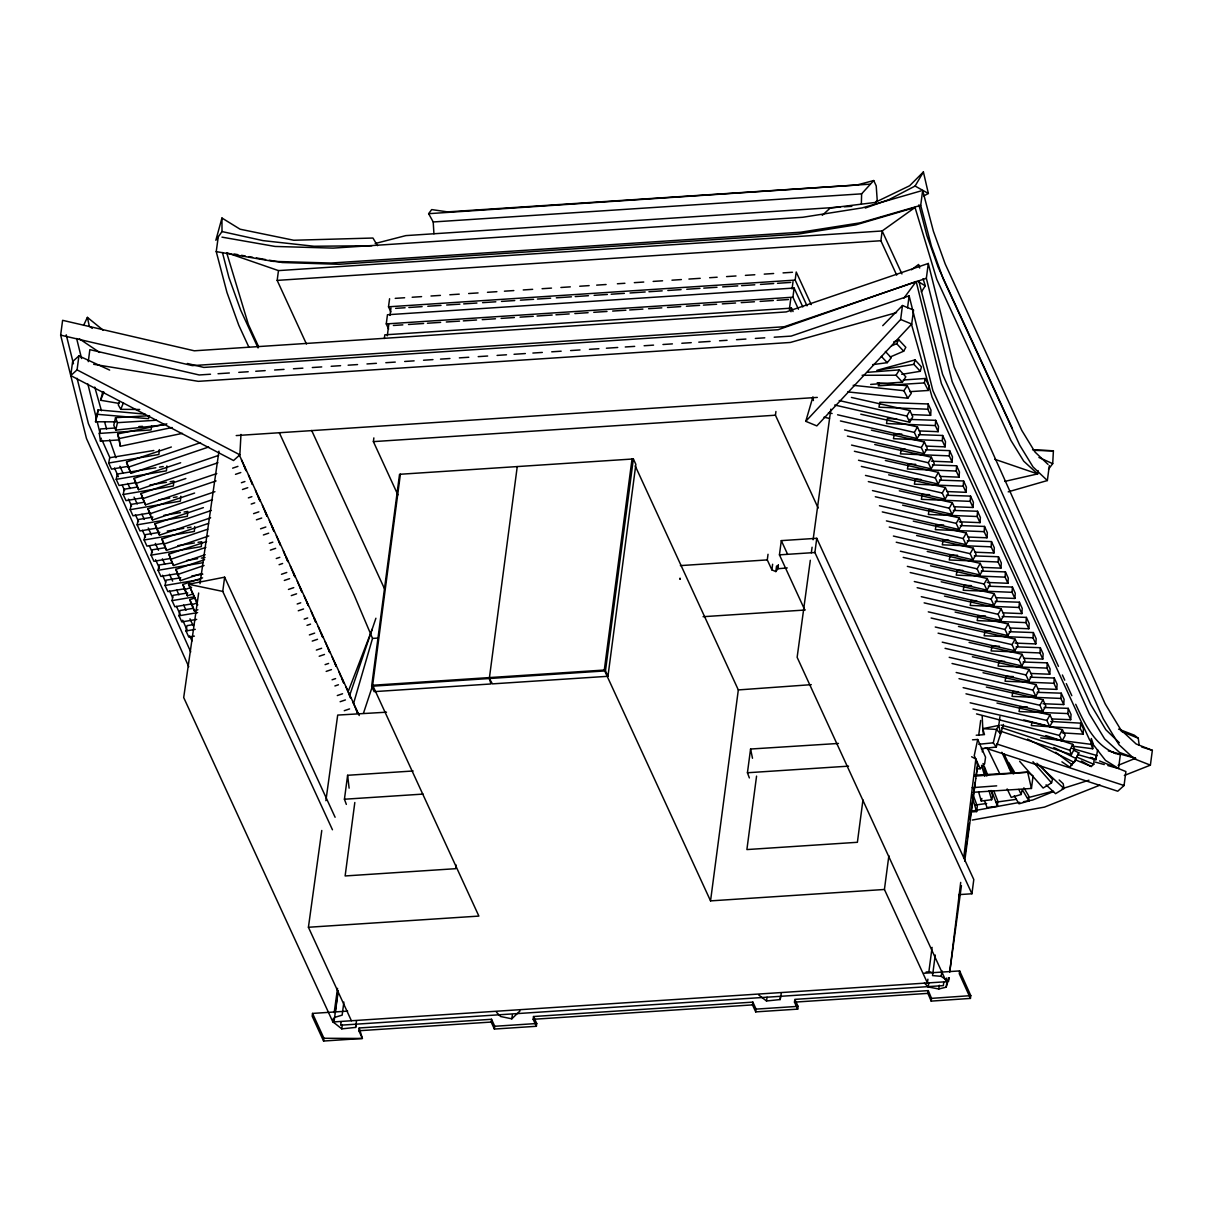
<?xml version="1.0" encoding="UTF-8"?>
<svg xmlns="http://www.w3.org/2000/svg" width="1213" height="1213" viewBox="0 0 1213 1213"><rect width="100%" height="100%" fill="white"/><g stroke="black" fill="none" stroke-linecap="round" stroke-linejoin="round"><path stroke-width="1.5" d="M1092.731 748.755L1091.169 744.357L1091.306 738.505L1092.883 742.917L1092.731 748.755L1072.186 746.116M861.351 204.011L861.624 193.837L873.739 180.54L876.211 185.907L877.196 199.948L875.498 202.859M984.425 800.625L987.079 807.54L997.48 806.266L997.693 800.853L993.75 790.679M1075.976 760.066L1091.23 766.51L1093.777 764.281L1094.05 758.913L1090.639 757.412M1048.487 469.249L1052.717 463.639L1053.4 450.811L1032.566 449.796M118.722 403.368L100.588 400.26L102.817 391.556M1062.391 732.864L1083.103 734.153L1080.313 728.649L1080.616 723.16L1050.822 721.462M109.655 370.086L78.906 355.909L72.598 361.626L70.763 375.59L233.548 460.531L239.856 454.814L240.978 434.436M1083.103 734.153L1083.421 728.71L1080.616 723.16M148.744 415.862L148.577 418.682L97.252 414.315L95.524 421.775L115.72 421.851M927.809 409.221L928.157 403.974L879.865 402.276L878.97 407.204L927.809 409.221L930.629 415.346L911.858 414.588M919.378 430.933L938.149 431.692L935.329 425.566L935.678 420.32L909.674 419.41M926.353 446.096L945.124 446.854L942.304 440.713L942.653 435.482L918.499 434.633M931.448 461.167L952.099 462.017L949.279 455.876L949.627 450.63L925.474 449.78M940.302 476.406L959.074 477.164L956.253 471.038L956.602 465.792L932.448 464.943M947.277 491.568L966.048 492.326L963.228 486.201L963.577 480.954L939.423 480.105M954.252 506.731L973.023 507.489L970.203 501.363L970.552 496.117L946.398 495.268M959.347 521.802L980.013 522.651L977.178 516.511L977.526 511.264L953.388 510.415M968.201 537.041L986.988 537.799L984.168 531.673L984.501 526.427L960.362 525.578M975.176 552.203L993.963 552.961L991.142 546.836L991.476 541.589L967.337 540.74M982.151 567.366L1000.937 568.124L998.117 561.998L998.451 556.752L974.312 555.903M987.261 582.452L1007.912 583.286L1005.092 577.145L1005.425 571.914L981.287 571.065M996.116 597.675L1014.887 598.449L1012.067 592.308L1012.415 587.062L988.261 586.213M1003.09 612.838L1021.862 613.596L1019.041 607.47L1019.39 602.224L995.236 601.375M1010.065 628L1028.836 628.759L1026.016 622.633L1026.365 617.387L1002.211 616.538M1015.16 643.087L1035.811 643.921L1032.991 637.795L1033.34 632.549L1009.186 631.7M1024.015 658.31L1042.786 659.084L1039.966 652.943L1040.314 647.697L1016.16 646.847M1030.989 673.473L1049.761 674.231L1046.94 668.105L1047.289 662.859L1023.135 662.01M1037.964 688.635L1056.735 689.393L1053.915 683.268L1054.264 678.022L1030.125 677.172M1043.059 703.722L1063.725 704.556L1060.89 698.43L1061.239 693.184L1037.1 692.335M1051.914 718.96L1070.7 719.718L1067.88 713.578L1068.213 708.347L1044.075 707.497M930.629 415.346L930.993 410.161L928.157 403.974M938.149 431.692L938.513 426.491L935.678 420.32M945.124 446.854L945.488 441.653L942.653 435.482M952.099 462.017L952.463 456.816L949.627 450.63M959.074 477.164L959.438 471.978L956.602 465.792M966.048 492.326L966.412 487.126L963.577 480.954M973.023 507.489L973.402 502.288L970.552 496.117M980.013 522.651L980.377 517.451L977.526 511.264M986.988 537.799L987.352 532.613L984.501 526.427M993.963 552.961L994.326 547.776L991.476 541.589M1000.937 568.124L1001.301 562.923L998.451 556.752M1007.912 583.286L1008.276 578.085L1005.425 571.914M1014.887 598.449L1015.251 593.248L1012.415 587.062M1021.862 613.596L1022.225 608.41L1019.39 602.224M1028.836 628.759L1029.2 623.558L1026.365 617.387M1035.811 643.921L1036.175 638.72L1033.34 632.549M1042.786 659.084L1043.15 653.883L1040.314 647.697M1049.761 674.231L1050.124 669.045L1047.289 662.859M1056.735 689.393L1057.114 684.208L1054.264 678.022M1063.725 704.556L1064.089 699.355L1061.239 693.184M1070.7 719.718L1071.064 714.518L1068.213 708.347M1078.008 754.638L1095.87 759.747L1096.218 755.35M1095.87 759.747L1097.629 749.74M159.328 449.598L158.903 454.481L108.7 463.017L111.52 469.143L128.26 466.323M166.848 465.944L166.424 470.826L116.221 479.347L119.041 485.488L135.78 482.653M180.798 496.253L180.373 501.136L130.17 509.672L132.99 515.798L149.73 512.978M194.747 526.578L194.323 531.461L144.12 539.982L146.94 546.123L163.679 543.288M489.355 678.507L490.931 683.965L374.12 691.637L371.633 686.24L399.547 474.298L633.368 458.954L605.469 670.895L607.956 676.293L492.417 683.874L489.324 678.507L517.254 466.58M334.363 1018.829L333.893 1022.574L341.778 1028.867L355.621 1027.411L356.061 1023.666M971.492 811.922L976.662 811.588L977.299 806.145L972.856 794.318M607.956 676.293L635.855 464.352L633.368 458.954M949.006 977.708L946.17 987.185L938.786 988.989L928.203 986.957L924.397 983M960.696 882.412L949.703 972.098L961.424 885.672M963.683 858.107L975.828 759.065L971.613 756.76M333.893 1022.574L338.26 991.021M341.778 1028.867L342.248 1025.121M335.319 1011.339L337.942 990.718M188.758 666.725L86.457 438.439L60.65 335.137L62.606 320.323L194.307 350.8L786.206 311.923L928.294 263.464L954.115 366.781L1105.24 704.01L1120.873 729.832L1136.126 743.978L1152.35 750.331L1150.394 765.145L1124.345 775.456M70.763 375.59L77.071 369.874L78.906 355.909M88.276 361.656L89.853 349.662L199.19 374.969L210.501 374.226M332.453 829.768L222.752 591.413L224.632 577.176L188.561 584.257L197.764 604.984M306.449 344.007L277.171 280.385L278.459 270.605L226.664 252.683L248.377 324.462L258.627 346.751M384.339 338.503L384.824 334.833L791.483 308.132L793.059 311.559M388.615 329.057L386.265 323.916L387.463 314.743L794.121 288.042L802.809 306.919M390.859 311.953L388.509 306.798L389.585 298.732M397.894 494.904L373.377 441.623L373.862 437.908M387.296 335.819L388.767 324.675M389.995 315.395L390.965 307.966M347.646 1011.111L312.529 1013.416L312.166 1016.176L323.583 1041.042L362.399 1038.464L359.215 1027.972L491.538 1019.284L494.752 1026.274L494.388 1029.049L536.373 1026.289L536.737 1023.514L533.523 1016.524L752.864 1002.12L756.078 1009.11L755.714 1011.885L797.699 1009.125L798.063 1006.35L795.485 1000.77M354.818 802.506L345.129 875.953L455.633 868.69L456.118 864.99M323.583 1041.042L323.947 1038.283L312.529 1013.416M321.779 830.48L308.42 927.263L478.877 916.088L372.649 685.254L400.381 474.207M343.87 1002.059L342.157 1015.129L334.97 1017.313M341.08 1022.059L340.656 1025.197L943.335 985.623L943.744 982.469M323.947 1038.283L362.399 1038.464L358.851 1030.747L359.215 1027.972M494.388 1029.049L491.174 1022.059L491.538 1019.284M536.373 1026.289L533.159 1019.299L533.523 1016.524M927.9 979.209L927.414 982.955L884.429 889.478L710.545 900.88L604.301 670.046L632.034 458.984M710.545 900.88L738.323 689.924L635.187 465.837M818.153 508.05L775.441 415.21L775.926 411.495M789.36 309.406L790.831 298.277M792.059 288.997L793.029 281.568M790.997 311.786L791.483 308.132M798.442 309.224L792.923 297.2L794.121 288.042M807.024 305.843L795.167 280.097L796.228 272.015L811.239 304.63M787.252 567.927L777.882 568.745L778.337 564.985L777.882 568.745L775.835 571.566L771.877 569.883L767.283 559.906L768.026 554.28M771.877 569.883L772.62 564.257M749.361 777.927L747.435 772.757L750.574 749.028L838.441 743.448M775.835 571.566L776.563 565.971M804.689 609.73L779.443 554.857L781.308 540.619L816.758 538.299L973.796 879.546L971.931 893.769L960.726 894.512M756.563 776.123L746.89 849.57L857.394 842.292L862.959 799.913M755.714 1011.885L752.5 1004.895L752.864 1002.12M971.931 893.769L814.893 552.521L816.758 538.299M896.695 275.124L880.881 240.735L882.154 230.97L915.027 207.468L936.739 279.248L1010.899 440.395L1023.742 461.198L1037.646 473.919L1004.667 481.425M797.699 1009.125L794.485 1002.135L794.849 999.376L928.279 990.612L931.539 998.36L931.175 1001.119L970.43 998.405L970.794 995.63L959.635 970.916L923.912 973.251M805.766 421.32L900.653 319.474L902.487 305.509L913.541 310.088L911.706 324.053L816.819 425.899L805.766 421.32L812.907 396.894L813.392 400.517M1008.2 491.841L1047.35 480.545L1033.051 466.975L1019.799 445.307L943.214 278.869L931.432 246.163L920.712 205.361L922.668 190.426L933.388 231.228L945.185 263.934L1021.771 430.372L1035.007 452.04L1048.017 464.382M907.551 307.859L909.128 295.866L791.164 336.092L774.197 337.199M1150.394 765.145L1134.185 758.777L1118.932 744.646L1103.284 718.824L952.16 381.595L926.353 278.277L928.294 263.464M884.429 889.478L888.871 855.696M928.885 971.719L932.084 947.368M931.175 1001.119L927.915 993.371L928.279 990.612M935.238 955.04L932.539 975.586L941.197 976.344L948.551 981.453L949.051 977.693M938.786 988.989L939.287 985.259M941.197 976.344L941.94 970.749M972.523 739.809L977.708 739.475L974.236 755.654L980.24 768.724L976.541 768.966M198.659 593.021L183.694 697.551L332.878 1021.968L946.322 981.726L946.807 977.981M978.709 735.366L980.665 720.446M1038.085 470.568L1037.646 473.919L994.766 459.272M1047.35 480.545L1049.321 465.61M972.978 792.301L1031.444 788.465L1033.082 775.986L1027.654 772.196L974.797 775.198M985.032 747.921L1117.749 791.225L1124.057 785.508L1125.891 771.544L1099.539 760.945M346.342 804.401L344.431 799.231L347.615 775.289L413.117 770.983M982.287 751.863L982.757 748.315M959.635 970.916L959.271 973.675L970.43 998.405M999.952 716.58L998.784 725.435L1000.604 733.865L996.282 746.996L981.287 748.785M758.716 994.963L766.48 1000.983L780.156 999.557L780.656 995.828M964.699 861.26L975.798 778.64M976.313 774.88L977.572 765.494L975.828 759.065M248.999 347.434L238.734 325.129L226.952 292.424L216.232 251.622L218.31 236.505M355.621 1027.411L356.486 1021.043M810.314 560.285L797.138 657.31L946.322 981.726M811.33 552.825L812.088 547.23M813.104 539.77L830.844 409.16M151.64 425.763L151.064 429.933L99.314 433.435L100.452 441.153L118.919 439.925M325.888 800.701L337.699 715.079L386.507 712.198M332.878 1021.968L333.393 1018.238M334.182 1012.628L337.548 988.352M946.17 987.185L946.959 981.605M958.831 897.772L959.362 894.042M964.911 854.922L965.7 849.327M966.23 845.597L966.746 841.867M967.277 838.153L969.384 823.248M969.915 819.518L975.191 782.264M975.722 778.534L977.572 765.494M199.993 583.696L218.947 451.16M496.435 1012.188L500.605 1016.509L511.81 1018.829L512.341 1015.084M928.203 986.957L928.749 983.212M766.48 1000.983L767.086 997.253M1031.914 722.129L1031.338 725.556L1080.313 728.649M909.871 391.663L928.309 390.465L924.382 382.929L925.17 378.486L903.276 380.003M780.156 999.557L781.248 993.568M928.309 390.465L929.128 386.083L925.17 378.486M108.7 463.017L109.716 457.726L153.824 450.508M116.221 479.347L117.236 474.071L155.825 467.748M142.755 497.815L126.016 500.635L123.195 494.51L124.211 489.218L137.069 487.11M130.17 509.672L131.186 504.381L144.044 502.273M156.704 528.14L139.965 530.96L137.145 524.835L138.161 519.543L152.868 517.132M144.12 539.982L145.135 534.706L159.843 532.295M170.669 558.45L153.915 561.285L151.094 555.145L152.11 549.853L164.983 547.745M177.644 573.613L160.904 576.433L158.069 570.307L159.085 565.015L171.958 562.908M184.619 588.775L167.879 591.595L165.059 585.47L166.075 580.178L180.767 577.767M191.593 603.922L174.854 606.758L172.034 600.632L173.05 595.34L187.742 592.93M196.703 619.403L181.829 621.92L179.008 615.779L180.024 610.503L192.882 608.395M194.383 636.128L188.803 637.068L185.983 630.942L186.999 625.65L194.353 624.452M1007.124 788.92L1011.217 797.381L1021.164 794.5L1021.892 790.785M95.524 421.775L98.132 409.873L145.075 414.118M97.252 414.315L98.132 409.873M149.563 415.68L115.523 417.666L113.795 425.187L115.735 430.13L164.058 424.884M115.735 430.13L117.449 422.67L115.523 417.666M991.036 790.482L992.643 795.88L991.658 799.731L981.272 801.02L981.863 798.457M996.282 746.996L993.28 742.826L996.48 729.422L998.784 725.435L982.788 728.664L983.379 734.744L976.222 735.214M913.92 364.37L915.027 359.897L876.847 370.359L913.92 364.37L920.288 371.299L921.44 366.887L915.027 359.897M99.314 433.435L100.527 428.947L115.129 428.037M100.452 441.153L101.255 438.211M221.949 218.022L215.853 240.265L222.009 231.562L221.949 218.022L240.098 229.212L293.773 240.25L372.967 238.036L377.486 245.678M1019.602 761.248L1043.119 788.041L1051.535 782.87L1052.52 779.428L1040.148 765.403M353.544 703.495L372.527 638.417L354.196 595.158L279.263 432.616M1003.439 724.449L1000.604 733.865L996.48 729.422L982.788 728.664L982.181 715.988M372.831 684.981L363.46 713.229M879.137 383.05L878.273 385.855L924.382 382.929M1027.502 739.111L1074.218 762.401L1078.812 752.788L1073.717 750.271M1078.812 752.788L1074.218 762.401M349.526 695.792L375.909 618.236M348.465 690.834L372.179 629.213M100.588 400.26L103.924 392.042M119.602 401.548L118.252 404.854L120.769 409.327L139.707 409.494M120.769 409.327L123.453 402.761M83.576 325.372L87.397 317.381L103.317 330.315M1001.332 731.454L1071.382 754.653L1069.821 750.271L1072.792 744.357L1045.849 735.578M1071.382 754.653L1074.369 748.77L1072.792 744.357M891.6 345.826L896.65 343.673L898.712 339.746L905.823 347.327L903.685 351.194L890.266 356.971M1062.406 729.726L1065.211 735.275L1062.133 740.931L1059.343 735.427L1062.406 729.726L1023.848 719.916M909.932 410.585L912.783 416.756L909.659 422.215L906.839 416.074L909.932 410.585L851.42 397.439M917.453 426.915L920.303 433.102L917.18 438.545L914.359 432.419L917.453 426.915L860.775 414.194M924.427 442.078L927.278 448.264L924.154 453.707L921.334 447.582L924.427 442.078L871.404 430.175M931.402 457.24L934.253 463.411L931.129 468.87L928.309 462.744L931.402 457.24L874.725 444.519M938.377 472.403L941.227 478.574L938.104 484.032L935.284 477.892L938.377 472.403L885.354 460.485M945.367 487.55L948.202 493.736L945.079 499.18L942.258 493.054L945.367 487.55L888.674 474.829M952.341 502.713L955.177 508.899L952.053 514.342L949.233 508.217L952.341 502.713L899.303 490.81M959.316 517.875L962.152 524.046L959.028 529.505L956.208 523.379L959.316 517.875L902.624 505.154M966.291 533.038L969.126 539.209L966.003 544.667L963.183 538.527L966.291 533.038L913.268 521.135M973.266 548.185L976.101 554.371L972.978 559.83L970.157 553.689L973.266 548.185L916.573 535.464M980.24 563.348L983.076 569.534L979.952 574.977L977.132 568.852L980.24 563.348L927.217 551.445M987.215 578.51L990.066 584.696L986.927 590.14L984.107 584.014L987.215 578.51L930.538 565.789M994.19 593.673L997.041 599.844L993.917 605.302L991.082 599.177L994.19 593.673L941.167 581.77M1001.165 608.835L1004.015 615.006L1000.892 620.465L998.072 614.324L1001.165 608.835L944.487 596.099M1008.139 623.982L1010.99 630.169L1007.867 635.612L1005.046 629.486L1008.139 623.982L955.116 612.08M1015.114 639.145L1017.965 645.331L1014.841 650.774L1012.021 644.649L1015.114 639.145L958.437 626.424M1022.089 654.307L1024.94 660.479L1021.816 665.937L1018.996 659.811L1022.089 654.307L969.066 642.405M1029.079 669.47L1031.914 675.641L1028.791 681.1L1025.971 674.959L1029.079 669.47L972.386 656.733M1036.054 684.617L1038.889 690.804L1035.766 696.247L1032.945 690.121L1036.054 684.617L983.015 672.715M1043.028 699.78L1045.864 705.966L1042.74 711.409L1039.92 705.284L1043.028 699.78L986.336 687.058M1050.003 714.942L1052.839 721.129L1049.715 726.572L1046.895 720.446L1050.003 714.942L996.98 703.04M865.248 208.06L889.205 199.508L915.087 186.044L923.396 171.958L928.37 193.474L923.775 195.93M862.109 375.287L896.043 375.226L899.409 369.874L905.823 376.849L902.411 382.156L870.676 384.4M921.349 291.954L925.292 285.874L923.063 278.732M853.164 385.309L903.882 390.692L907.309 385.764L911.266 393.361L907.809 398.228L847.705 391.89M1070.715 765.752L1076.143 759.459L1069.76 767.101L1061.906 761.825M433.936 233.775L433.208 221.964L428.644 213.685L431.676 209.576L447.521 211.881L857.015 184.983L873.739 180.54M903.806 298.277L916.179 281.522L941.364 383.444L1089.319 713.805L1104.649 738.96L1119.629 752.485L1135.58 758.246L1118.128 765.327M872.663 364.643L887.234 362.672L891.297 357.774L885.369 351.452M980.24 768.724L984.668 763.781L985.547 757.17L977.708 739.475M882.73 325.675L902.487 305.509M923.396 171.958L909.629 185.756L874.907 202.495L830.283 207.999L822.262 215.323M511.81 1018.829L520.013 1010.914M911.479 269.771L918.605 264.464L919.712 268.028M1059.176 779.989L1063.195 783.704L1063.968 788.526L1055.553 793.681L1046.061 784.841M893.723 341.914L898.712 339.746M1053.566 791.528L1032.627 800.034L1023.408 801.717M1088.986 780.217L1062.148 788.708M1100.039 785.099L1044.454 807.115L972.265 820.049M916.179 281.522L778.155 329.709L203.829 367.418L187.409 363.475M926.353 278.277L784.25 326.737L192.351 365.613L60.65 335.137M171.351 447.006L126.501 462.032L128.229 467.217L200.509 442.654M128.229 467.217L131.049 473.343L208.636 447.021M180.661 462.744L134.021 478.362L135.735 483.547L218.613 455.406M135.735 483.547L138.555 489.688L217.931 462.775M185.847 478.498L140.996 493.524L142.709 498.71L216.778 473.555M232.638 468.157L237.93 466.368M142.709 498.71L145.545 504.835L216.081 480.924M235.489 474.344L240.781 472.539M194.611 493.054L147.971 508.687L149.699 513.872L214.928 491.705M241.387 482.729L244.905 481.531M149.699 513.872L152.52 519.998L212.472 499.665M242.464 489.491L247.755 487.702M203.39 507.625L154.946 523.849L156.674 529.035L211.335 510.461M248.362 497.876L251.879 496.678M156.674 529.035L159.494 535.16L210.637 517.815M251.197 504.062L254.73 502.864M208.56 523.379L161.92 539.012L163.649 544.182L207.726 529.217M253.578 513.645L258.854 511.841M163.649 544.182L166.469 550.323L208.788 535.964M256.413 519.816L261.705 518.027M206.574 541.544L168.895 554.159L170.624 559.345L205.892 547.366M260.552 528.807L265.829 527.003M170.624 559.345L173.444 565.47L205.194 554.705M263.388 534.978L268.68 533.174M204.572 559.709L175.87 569.322L177.598 574.507L204.042 565.516M269.286 543.363L272.819 542.166M177.598 574.507L180.419 580.633L201.585 573.461M270.363 550.126L275.654 548.337M202.586 577.873L182.845 584.484L184.573 589.67L191.624 587.274M276.261 558.526L279.794 557.328M184.573 589.67L187.393 595.795L192.685 594.006M279.096 564.697L282.629 563.499M195.202 597.842L189.819 599.647L191.548 604.817L196.84 603.028M281.477 574.28L286.768 572.475M191.548 604.817L194.368 610.958L197.901 609.76M284.312 580.451L289.604 578.662M288.451 589.442L293.743 587.638M291.287 595.613L296.579 593.809M297.185 603.998L300.718 602.8M298.262 610.776L303.553 608.971M304.16 619.161L307.693 617.963M307.01 625.332L310.528 624.134M309.376 634.915L314.667 633.11M312.226 641.086L317.518 639.296M316.35 650.077L321.642 648.273M319.201 656.248L324.493 654.459M325.099 664.633L328.617 663.435M326.176 671.411L331.467 669.606M332.074 679.796L335.592 678.598M334.909 685.967L338.442 684.769M337.29 695.549L342.566 693.76M340.125 701.721L345.417 699.931M344.265 710.712L349.556 708.908M915.027 207.468L855.878 224.845L797.775 234.139L338.867 264.282L282.235 262.524L269.271 260.219M920.894 190.941L862.17 207.893L802.733 217.279L333.09 248.119L275.108 246.451L221.964 237.142M920.712 205.361L860.214 222.828L800.777 232.199L331.119 263.039L273.137 261.371L216.232 251.622M1023.878 787.813L1028.594 795.698L1028.958 800.944L1019.011 803.81L1014.235 795.773M896.528 312.605L790.33 342.46L198.356 381.337L93.659 364.294M1053.066 791.21L1027.563 797.775M375.181 243.51L405.839 235.61L840.503 207.074M166.878 423.868L117.6 433.936L119.223 438.545L172.17 427.507M117.6 433.936L120.345 446.263L182.42 433.375M971.78 811.133L1019.724 802.384M123.195 494.51L173.398 485.988L173.823 481.091L170.154 481.697M137.145 524.835L187.348 516.298L187.772 511.416L184.103 512.022M151.094 555.145L201.297 546.623L201.737 541.726L198.053 542.332M158.069 570.307L202.692 562.726M165.059 585.47L200.372 579.465M172.034 600.632L194.338 596.841M179.008 615.779L197.598 612.626M185.983 630.942L195.278 629.365M159.494 467.141L163.179 466.535M149.942 485.003L166.469 482.304M901.759 374.332L920.288 371.299M158.751 499.862L169.775 498.058M173.459 497.466L177.128 496.86M163.891 515.328L180.434 512.614M167.197 531.082L183.724 528.383M187.409 527.776L191.078 527.17M177.841 545.653L194.383 542.939M186.65 560.497L197.674 558.693M201.358 558.101L205.027 557.495M191.79 575.963L202.814 574.158M975.495 805.023L986.654 803.476M995.949 802.172L1016.403 799.322M978.739 744.266L993.28 742.826M867.538 372.315L899.409 369.874M974.767 776.123L1027.654 772.196L1031.444 788.465M972.159 787.677L996.677 785.857M738.323 689.924L811.285 684.663M931.539 998.36L970.794 995.63M428.644 213.685L869.751 184.179M433.208 221.964L861.624 193.837M844.278 206.817L851.844 206.331M278.459 270.605L882.154 230.97L901.941 273.956M277.171 280.385L880.881 240.735M395.226 298.353L404.642 297.746M412.162 297.246L421.578 296.624M430.994 296.002L440.41 295.396M449.826 294.774L459.242 294.153M468.643 293.531L478.058 292.924M487.474 292.303L496.89 291.681M504.426 291.181L513.827 290.574M523.243 289.952L532.659 289.331M542.075 288.709L551.49 288.103M560.906 287.481L570.307 286.859M579.723 286.238L589.139 285.616M596.675 285.131L606.091 284.509M617.387 283.766L624.907 283.281M634.323 282.659L643.739 282.038M653.155 281.416L662.571 280.794M671.972 280.188L681.388 279.566M688.923 279.066L700.219 278.323M709.635 277.716L717.156 277.216M726.572 276.594L735.988 275.973M745.404 275.366L754.82 274.745M764.235 274.123L773.636 273.501M783.052 272.895L792.468 272.273M388.509 306.798L795.167 280.097M395.635 308.36L405.081 307.753M408.872 307.496L422.109 306.631M427.78 306.252L441.001 305.388M446.672 305.009L459.909 304.145M463.684 303.902L476.921 303.023M482.592 302.659L495.829 301.794M501.5 301.415L514.737 300.551M520.407 300.172L533.629 299.308M537.42 299.05L550.657 298.186M556.327 297.822L571.444 296.821M575.22 296.579L588.457 295.699M594.127 295.335L607.364 294.456M611.14 294.213L624.377 293.349M630.047 292.97L645.164 291.984M648.955 291.727L662.177 290.862M667.847 290.483L681.084 289.619M686.755 289.255L699.992 288.376M703.767 288.133L717.004 287.269M722.675 286.89L737.792 285.889M741.583 285.646L754.804 284.782M760.49 284.403L773.712 283.539M777.503 283.296L790.724 282.417M386.265 323.916L792.923 297.2M393.391 325.478L402.837 324.857M408.508 324.478L423.625 323.492M427.416 323.234L440.637 322.37M446.308 321.991L459.545 321.127M463.336 320.884L476.557 320.005M482.228 319.641L495.465 318.776M501.136 318.397L514.373 317.533M520.043 317.154L533.28 316.29M537.056 316.032L552.173 315.046M555.963 314.804L569.185 313.924M574.856 313.561L588.093 312.681M593.764 312.317L607 311.453M612.671 311.074L625.908 310.21M629.683 309.952L642.92 309.088M648.591 308.709L661.828 307.844M667.499 307.48L680.72 306.601M686.391 306.237L699.628 305.358M703.404 305.115L716.64 304.251M722.311 303.872L735.548 303.007M741.219 302.628L754.456 301.764M760.126 301.385L773.348 300.521M777.139 300.278L788.48 299.535M218.037 373.725L229.348 372.982M238.779 372.361L248.21 371.739M255.746 371.254L265.177 370.632M274.593 370.01L284.024 369.389M293.455 368.767L302.886 368.161M312.302 367.539L321.733 366.917M331.164 366.296L340.58 365.674M348.131 365.189L357.547 364.567M366.978 363.945L376.409 363.324M385.825 362.702L395.256 362.096M404.687 361.474L414.118 360.852M423.534 360.231L432.965 359.609M440.501 359.124L449.932 358.502M459.363 357.88L468.779 357.259M478.21 356.637L487.641 356.016M497.072 355.409L506.488 354.787M514.039 354.287L525.35 353.544M532.886 353.044L542.317 352.437M551.733 351.815L561.164 351.194M570.595 350.572L580.011 349.951M589.442 349.329L598.873 348.722M606.409 348.222L617.72 347.479M625.271 346.979L634.687 346.372M644.118 345.75L653.549 345.129M662.965 344.507L672.396 343.886M681.827 343.264L691.243 342.657M698.794 342.157L710.105 341.414M719.536 340.792L727.072 340.292M736.503 339.685L745.919 339.064M755.35 338.442L764.781 337.821M236.217 435.573L817.304 397.409M373.377 441.623L775.441 415.21M779.443 554.857L814.893 552.521M680.372 565.607L767.283 559.906M372.527 638.417L378.198 638.053M703.07 616.704L805.068 610.018M372.649 685.254L604.301 670.046M371.633 686.24L605.469 670.895M344.431 799.231L423.079 794.09M747.435 772.757L848.554 766.146M926.11 972.007L929.886 971.765L933.1 973.099M358.851 1030.747L491.174 1022.059M533.159 1019.299L752.5 1004.895M794.485 1002.135L927.915 993.371M494.752 1026.274L536.737 1023.514M756.078 1009.11L798.063 1006.35M117.449 422.67L156.462 420.229M138.858 426.567L142.512 426.339M371.891 245.723L314.031 246.254L263.009 240.629L222.009 231.562M1033.749 450.372L1053.4 450.811M896.665 418.94L887.385 418.621L886.491 423.534L935.329 425.566M901.79 434.042L894.36 433.784L893.465 438.697L942.304 440.713M905.05 449.068L901.335 448.931L900.44 453.859L949.279 455.876M915.739 464.352L908.31 464.094L907.415 469.006L956.253 471.038M920.849 479.453L915.284 479.256L914.39 484.169L963.228 486.201M929.689 494.677L922.259 494.419L921.364 499.331L970.203 501.363M932.949 509.703L929.234 509.566L928.339 514.494L977.178 516.511M943.638 524.986L936.209 524.729L935.329 529.656L984.168 531.673M948.763 540.088L943.183 539.891L942.304 544.804L991.142 546.836M957.588 555.311L950.158 555.054L949.279 559.966L998.117 561.998M962.713 570.398L957.133 570.216L956.253 575.129L1005.092 577.145M971.537 585.636L964.108 585.363L963.228 590.291L1012.067 592.308M976.662 600.723L971.097 600.526L970.203 605.439L1019.041 607.47M985.502 615.946L978.072 615.688L977.178 620.601L1026.016 622.633M990.612 631.048L985.047 630.851L984.152 635.764L1032.991 637.795M999.451 646.271L992.022 645.998L991.127 650.926L1039.966 652.943M1004.561 661.358L998.996 661.161L998.102 666.089L1046.94 668.105M1013.401 676.581L1005.971 676.323L1005.077 681.236L1053.915 683.268M1018.526 691.683L1012.946 691.486L1012.051 696.398L1060.89 698.43M1027.35 706.906L1019.921 706.648L1019.041 711.561L1067.88 713.578M877.226 382.717L907.309 385.764M1040.724 737.868L1091.169 744.357M234.079 253.987L237.778 254.639M241.478 255.306L245.193 255.958M248.892 256.61L252.592 257.277M256.307 257.929L265.571 259.567M222.752 591.413L188.561 584.257L197.355 603.043M834.726 405.036L909.659 422.215M823.976 417.181L829.465 418.44M840.427 420.956L917.18 438.545M847.402 436.104L924.154 453.707M854.377 451.266L931.129 468.87M861.351 466.429L938.104 484.032M868.326 481.591L945.079 499.18M875.301 496.754L952.053 514.342M882.276 511.901L959.028 529.505M889.25 527.064L966.003 544.667M896.225 542.226L972.978 559.83M903.2 557.389L979.952 574.977M910.19 572.536L986.927 590.14M917.164 587.699L993.917 605.302M924.139 602.861L1000.892 620.465M931.114 618.024L1007.867 635.612M938.089 633.171L1014.841 650.774M945.063 648.333L1021.816 665.937M952.038 663.496L1028.791 681.1M959.013 678.658L1035.766 696.247M965.988 693.821L1042.74 711.409M972.962 708.968L1049.715 726.572M839.199 400.548L906.839 416.074M828.449 412.678L832.103 413.527M837.577 414.785L914.359 432.419M844.566 429.933L921.334 447.582M851.541 445.095L928.309 462.744M858.516 460.258L935.284 477.892M865.491 475.42L942.258 493.054M872.465 490.583L949.233 508.217M879.44 505.73L956.208 523.379M886.415 520.893L963.183 538.527M893.39 536.055L970.157 553.689M900.364 551.218L977.132 568.852M907.339 566.365L984.107 584.014M914.314 581.527L991.082 599.177M921.289 596.69L998.072 614.324M928.279 611.852L1005.046 629.486M935.253 627.015L1012.021 644.649M942.228 642.162L1018.996 659.811M949.203 657.325L1025.971 674.959M956.178 672.487L1032.945 690.121M963.152 687.65L1039.92 705.284M970.127 702.797L1046.895 720.446M1000.937 725.071L1062.133 740.931M976.526 713.911L1059.343 735.427M1108.318 750.908L1135.58 758.246M1095.354 762.113L1104.27 764.569M1107.833 765.555L1116.733 768.011M1072.14 748.451L1097.159 755.623M1141.691 746.996L1152.35 750.331M996.722 743.963L1124.057 785.508M1001.559 727.648L1069.821 750.271M1090.578 757.625L1094.05 758.913M1118.568 729.119L1134.413 735.23L1138.264 738.232L1139.204 745.267M1121.221 731.287L1138.264 738.232M900.653 319.474L911.706 324.053M1076.856 757.109L1093.777 764.281M1038.919 457.468L1052.717 463.639M1112.276 751.939L1115.626 753.591M1053.809 747.466L1075.491 758.277M77.071 369.874L239.856 454.814M915.087 186.044L928.37 193.474M1081.405 761.021L1091.23 766.51M917.786 281.31L925.292 285.874M79.3 338.776L99.602 352.437M92.279 328.389L89.292 326.161L87.397 317.381M1055.704 752.287L1072.322 764.887M1036.888 763.22L1063.968 788.526M1119.387 742.796L1105.862 729.756L1090.578 704.268L942.562 374.286L918.984 281.613M896.65 343.673L903.685 351.194M881.366 356.41L887.234 362.672M896.043 375.226L902.411 382.156M1032.976 761.719L1051.535 782.87M1014.447 772.044L1008.776 762.583L1008.973 767.177L1012.779 773.606M1022.301 789.678L1028.958 800.944M903.882 390.692L907.809 398.228M1003.879 753.758L1013.704 773.955M987.488 748.376L999.755 773.712M1012.43 428.705L938.286 267.557L926.899 235.701L918.908 204.845M781.308 540.619L787.631 554.341M311.665 430.479L384.748 589.291M258.066 347.949L240.705 310.21L228.908 277.489L222.449 252.547M239.249 454.814L359.23 715.534M252.334 484.366L248.438 475.026M257.884 496.435L260.022 501.06L258.233 496.314M280.233 545.001L276.337 535.661M285.783 557.07L287.921 561.71L286.132 556.949M313.697 617.705L315.82 622.345L314.046 617.599M336.046 666.271L332.15 656.946M341.596 678.34L343.734 682.98L341.945 678.234M224.632 577.176L335.106 817.259M126.501 462.032L131.049 473.343M134.021 478.362L136.144 483.001M140.996 493.524L145.545 504.835M147.971 508.687L150.806 514.873M154.946 523.849L157.084 528.474M161.92 539.012L164.058 543.636M168.895 554.159L173.444 565.47M175.87 569.322L178.72 575.508M182.845 584.484L184.983 589.124M189.819 599.647L191.957 604.271M115.948 457.726L109.701 439.94M119.89 466.292L123.044 473.146M127.759 483.426L130.125 488.566M134.067 497.148L137.205 504.002M141.936 514.282L144.302 519.422M148.244 527.989L151.382 534.842M155.325 543.409L158.478 550.262M162.406 558.829L164.771 563.969M169.502 574.249L172.655 581.118M176.582 589.685L178.948 594.825M183.679 605.105L186.029 610.245M189.971 618.812L193.125 625.665M308.42 927.263L351.406 1020.755M1001.847 752.257L1011.126 772.529M1018.844 789.436L1021.164 794.5M1058.464 666.377L932.918 390.692L909.128 295.866M1062.391 674.989L1064.741 680.159M1066.303 683.601L1071.807 695.671M1075.719 704.283C1085.119 724.783 1096.355 749.058 1120.327 754.789L1118.522 768.511L1105.437 760.339L1089.547 739.809L932.069 397.076L911.448 324.159M102.135 440.334L109.867 457.635M114.522 468.006L118.389 476.664M122.27 485.306L124.59 490.492M128.472 499.149L131.565 506.064M135.431 514.706L138.54 521.635M142.406 530.278L145.515 537.192M149.381 545.85L152.474 552.764M155.582 559.678L159.449 568.321M162.557 575.25L165.65 582.164M169.517 590.807L172.625 597.736M176.492 606.379L180.373 615.021M182.693 620.222L187.333 630.593M189.668 635.779L191.988 640.964M190.714 651.912L88.413 423.64L77.086 378.32M987.837 775.41L984.547 766.919L984.274 771.665L985.593 775.122M991.537 790.694L997.48 806.266M355.894 708.544L357.683 713.289L353.074 702.418M348.919 693.381L350.709 698.142L346.099 687.255M334.97 663.071L336.153 666.24M327.995 647.909L329.784 652.655L325.175 641.783M321.02 632.746L322.794 637.492L318.2 626.621M307.071 602.436L308.254 605.605L304.251 596.296M300.096 587.274L301.87 592.02L297.276 581.148M293.121 572.111L294.895 576.857L290.286 565.986M279.157 541.802L280.355 544.955M272.182 526.639L273.971 531.385L269.362 520.513M265.207 511.477L266.996 516.222L262.387 505.351M251.258 481.167L252.44 484.321M244.283 466.004L246.072 470.75L241.463 459.863M339.124 672.093L340.883 676.793M311.225 611.458L312.984 616.159M283.311 550.823L285.085 555.524M255.412 490.188L257.171 494.889M192.67 605.818L194.368 610.958M185.695 590.655L187.393 595.795M179.281 577.206L180.419 580.633M164.756 545.183L166.469 550.323M157.781 530.02L159.494 535.16M151.382 516.571L152.52 519.998M136.857 484.548L138.555 489.688M972.28 797.32L976.662 811.588M983.03 763.508L986.775 776.093M981.575 765.373L984.759 776.229M989.004 790.694L991.658 799.731M978.603 791.968L981.272 801.02M94.75 387.068L101.452 410.767M104.545 421.715L106.608 428.993M982.788 728.664L984.486 734.699M66.23 334.818L73.462 363.824M76.631 338.503L81.574 358.517M87.867 384.005L96.403 418.591M97.313 422.23L100.012 433.147M750.574 749.028L752.5 758.261M119.223 438.545L120.345 446.263M347.615 775.289L349.117 788.162M680.038 578.343L680.099 579.192L680.038 578.343"/></g></svg>
